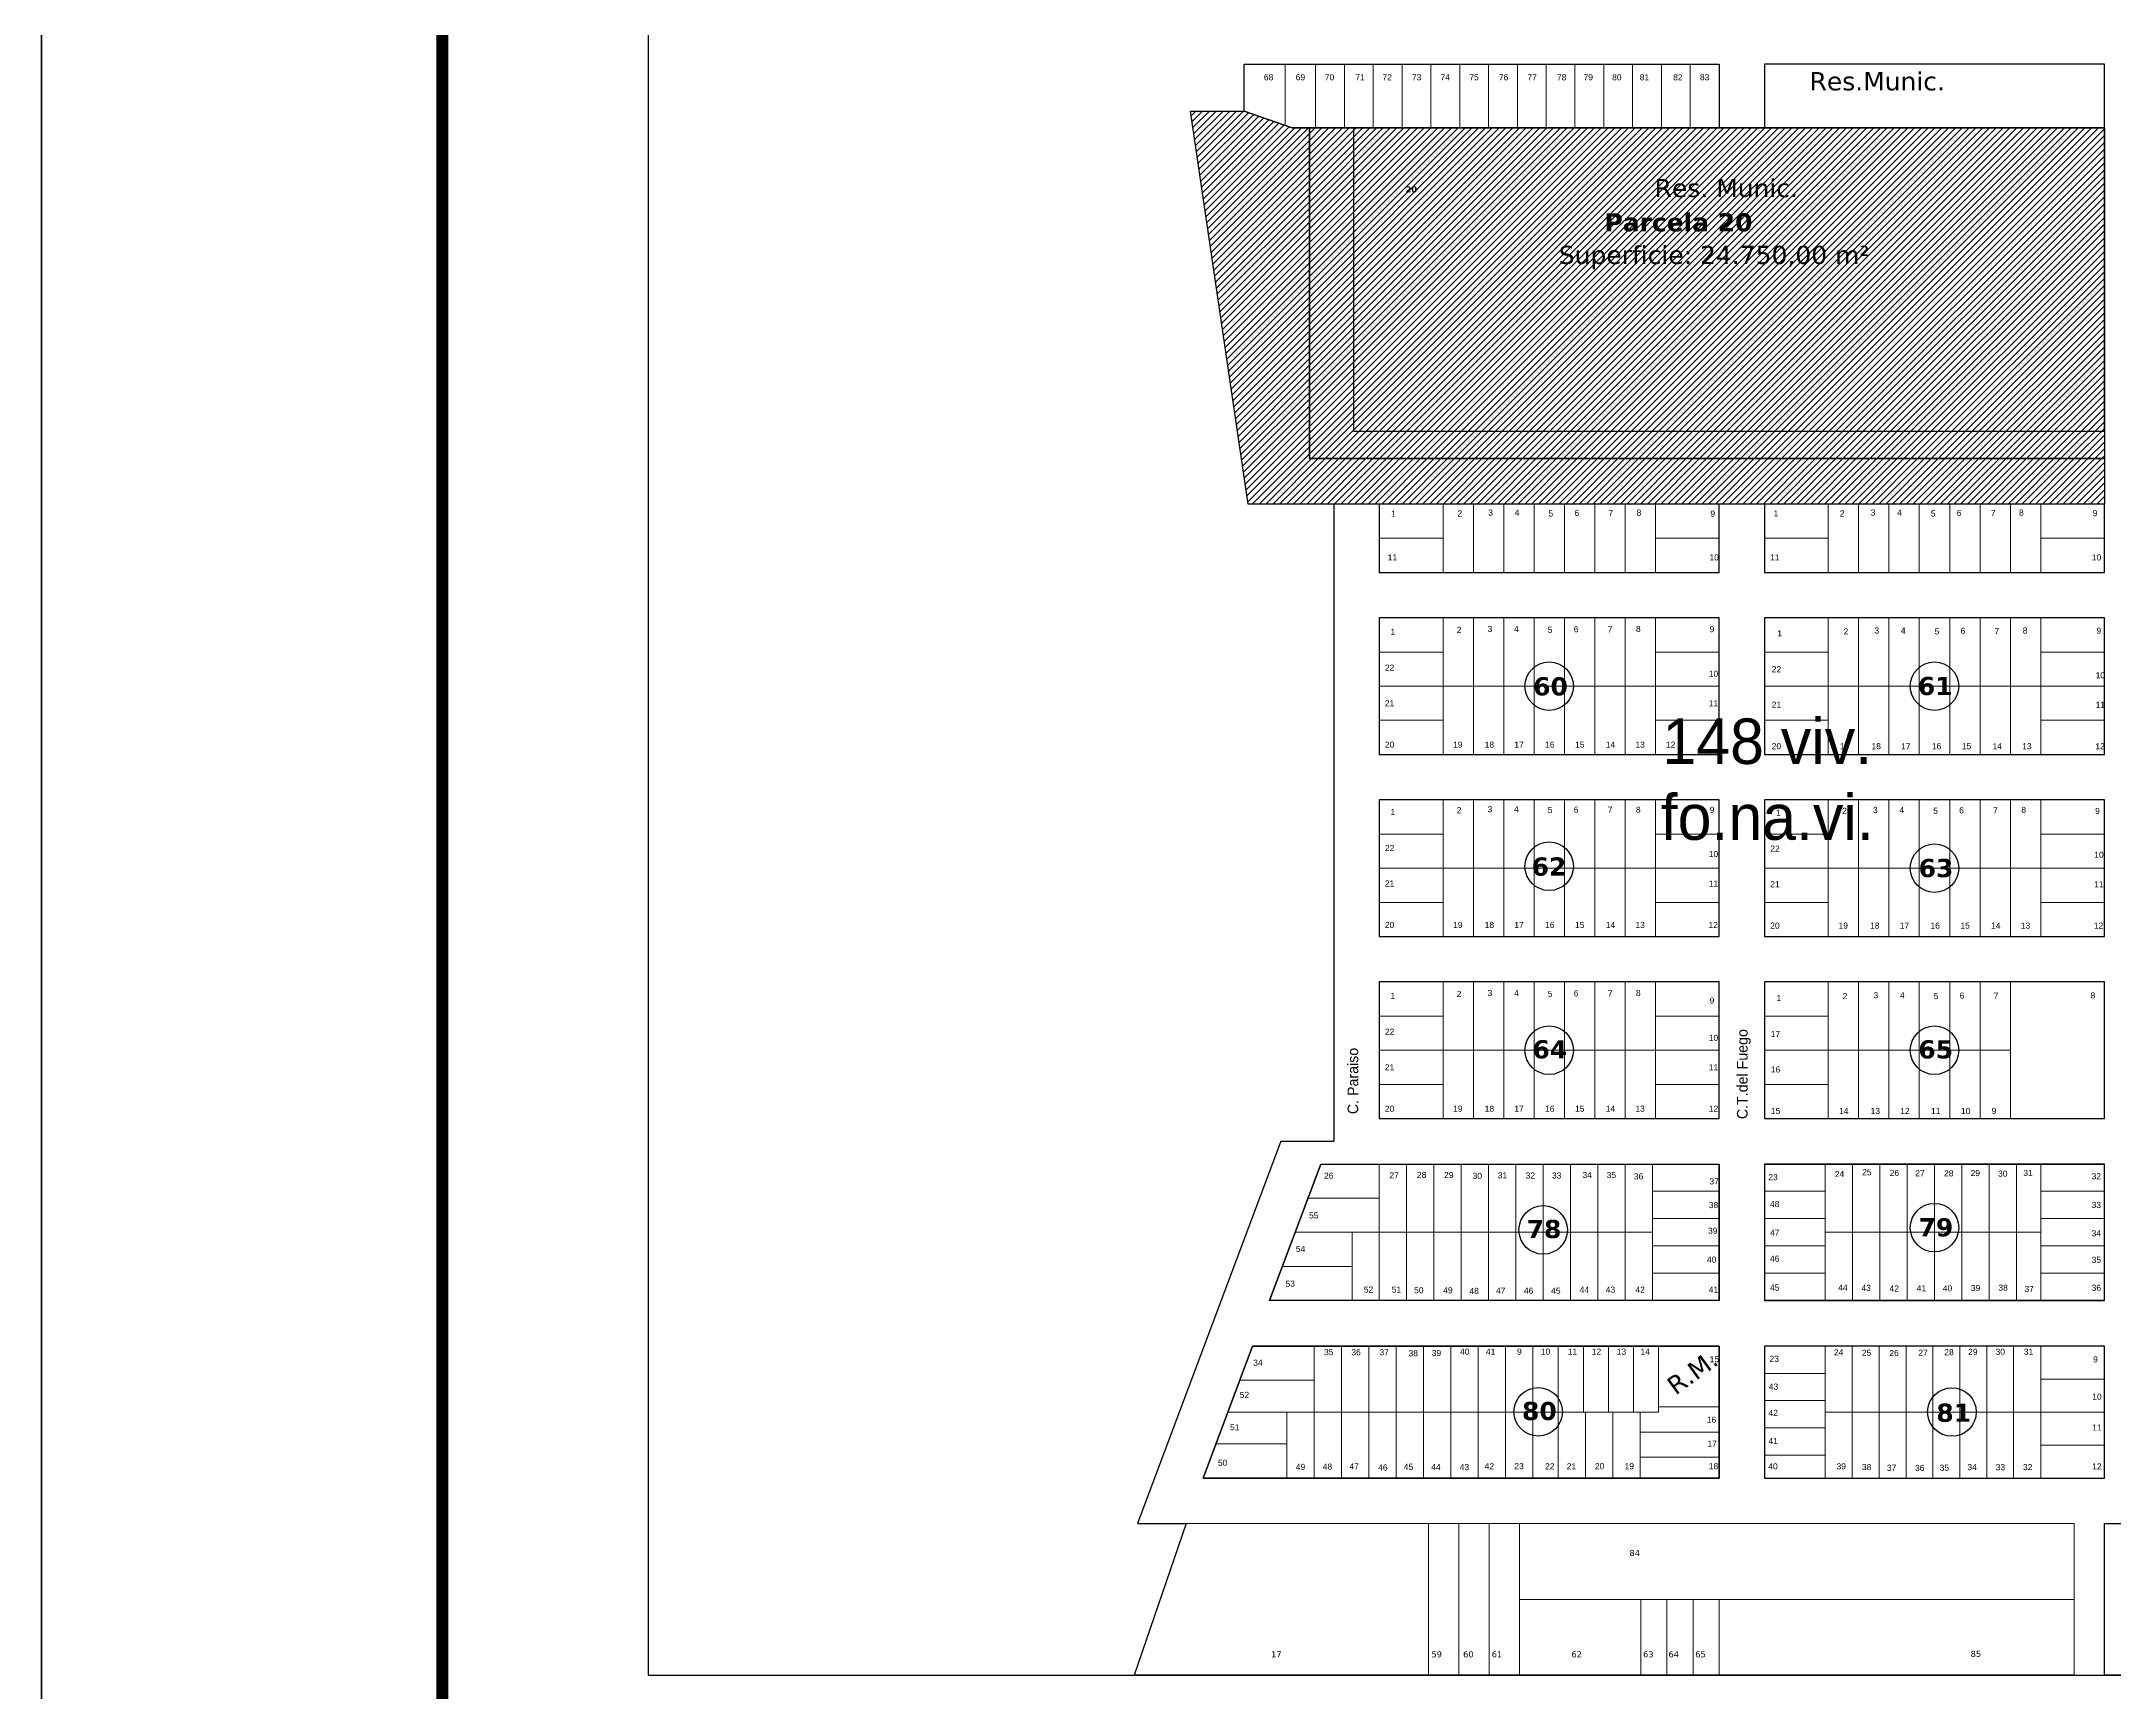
# Model space of a CAD drawing. Header units: millimetres. Extents: x 0 to 6558, y 60 to 10727.
# Drawn here: x 0 to 683, y 7419 to 7964 of the extents above; entities that cross this region are included whole.
import ezdxf

# ---------------------------------------------------------------- set-up
doc = ezdxf.new("R2010")
doc.units = ezdxf.units.MM
doc.linetypes.add('ACAD_ISO03W100', pattern=[30, 12, -18])
for name, color, linetype in [('0 LIMITES', 7, 'Continuous'), ('0 NOMBRE DE CALLES', 255, 'Continuous'), ('0 N° DE MANZANA', 255, 'Continuous'), ('0 SIG - CHACRAS', 253, 'Continuous'), ('0 SIG - MANZANAS', 253, 'Continuous'), ('TERRENO MUNICIPAL', 10, 'Continuous')]:
    doc.layers.add(name, color=color, linetype=linetype)
for name, color, linetype, lineweight in [('0 NOMBRE DE BARRIOS', 251, 'Continuous', 35), ('0 N° DE PARCELA', 255, 'Continuous', 25), ('0 SIG - PARCELAS', 252, 'Continuous', 18), ('RECUADRO', 7, 'Continuous', 18)]:
    doc.layers.add(name, color=color, linetype=linetype, lineweight=lineweight)
doc.styles.get("Standard").update_dxf_attribs({"font": 'arial.ttf'})
doc.styles.add('STYLE1', font='arial.ttf')
pattern_1 = [(45, (-322.4474, 5693.1154), (-1.122532, 1.122532), [])]

msp = doc.modelspace()

# ---------------------------------------------------------------- hatches: boundary and pattern name
at = {"layer": 'TERRENO MUNICIPAL'}
h = msp.add_hatch(dxfattribs=at)
h.set_pattern_fill('ANSI31', color=256, scale=0.5)
h.set_pattern_definition(pattern_1)
h.paths.add_polyline_path([(679.979, 7826.105), (679.979, 7811.105), (397.714, 7811.105), (378.74, 7940.655), (396.479, 7940.655), (412.225, 7935.105), (417.979, 7935.105), (417.979, 7826.105)])
h = msp.add_hatch(dxfattribs=at)
h.set_pattern_fill('ANSI31', color=256, scale=0.5)
h.set_pattern_definition(pattern_1)
h.paths.add_polyline_path([(417.979, 7935.105), (679.979, 7935.105), (679.979, 7826.105), (417.979, 7826.105)])

# ---------------------------------------------------------------- linework, layer by layer
at = {"layer": '0 LIMITES', "color": 3, "linetype": 'ACAD_ISO03W100'}
msp.add_lwpolyline([(132.405, 4726.868, 4, 4, 0), (131.877, 10456.029, 4, 4, 0)], format="xyseb", dxfattribs=at)
at = {"layer": '0 N° DE MANZANA'}
for centre in [(496.979, 7751.105), (623.979, 7751.105), (496.979, 7691.746), (623.979, 7691.105), (496.979, 7631.105), (623.979, 7631.105), (494.979, 7571.88), (623.979, 7572.616), (493.348, 7511.929), (629.719, 7511.855)]:
    msp.add_circle(centre, 8, dxfattribs=at)
at = {"layer": '0 SIG - CHACRAS'}
msp.add_lwpolyline([(199.979, 7425.105), (1179.979, 7425.105), (1179.979, 8400.105), (199.979, 8400.105)], close=True, dxfattribs=at)
at = {"layer": '0 SIG - MANZANAS'}
for p, q in [((408.479, 7601.105), (361.271, 7475.105)), ((408.479, 7601.105), (425.979, 7601.105)), ((421.689, 7593.605), (404.829, 7548.605)), ((404.829, 7548.605), (421.689, 7593.605)), ((421.689, 7593.605), (552.979, 7593.605)), ((421.689, 7593.605), (552.979, 7593.605)), ((552.979, 7548.605), (552.979, 7593.605)), ((552.979, 7593.605), (552.979, 7548.605)), ((567.979, 7593.605), (679.979, 7593.605)), ((567.979, 7593.605), (567.979, 7548.605)), ((679.979, 7593.605), (567.979, 7593.605)), ((567.979, 7593.605), (567.979, 7548.605)), ((679.979, 7548.605), (679.979, 7593.605)), ((552.979, 7548.605), (404.829, 7548.605)), ((552.979, 7548.605), (404.829, 7548.605)), ((679.979, 7548.605), (567.979, 7548.605)), ((399.209, 7533.605), (382.911, 7490.105)), ((399.209, 7533.605), (382.911, 7490.105)), ((552.979, 7533.605), (399.209, 7533.605)), ((552.979, 7533.605), (399.209, 7533.605)), ((552.979, 7490.105), (552.979, 7533.605)), ((552.979, 7490.105), (552.979, 7533.605)), ((567.979, 7533.605), (567.979, 7490.105)), ((679.979, 7533.605), (567.979, 7533.605)), ((679.979, 7490.105), (679.979, 7533.605)), ((382.911, 7490.105), (552.979, 7490.105)), ((382.911, 7490.105), (552.979, 7490.105)), ((567.979, 7490.105), (679.979, 7490.105)), ((377.359, 7475.105), (360.199, 7425.105)), ((377.359, 7475.105), (360.199, 7425.105)), ((361.271, 7475.105), (377.359, 7475.105)), ((360.199, 7425.105), (669.979, 7425.105)), ((669.979, 7425.105), (552.969, 7425.105))]:
    msp.add_line(p, q, dxfattribs=at)
for points in [[(396.479, 7956.105), (552.979, 7956.105), (552.979, 7935.105), (412.225, 7935.105), (396.479, 7940.655), (396.479, 7956.105)], [(679.979, 7811.105), (425.979, 7811.105), (425.979, 7601.105)], [(421.689, 7593.605), (552.979, 7593.605), (552.979, 7548.605), (404.829, 7548.605), (421.689, 7593.605)], [(399.209, 7533.605), (552.979, 7533.605), (552.979, 7490.105), (382.911, 7490.105), (399.209, 7533.605)], [(679.979, 7425.105), (679.979, 7475.105), (859.979, 7475.105), (859.979, 7425.105), (679.979, 7425.105)], [(552.969, 7425.105), (360.199, 7425.105)], [(487.199, 7425.105), (669.979, 7425.105)]]:
    msp.add_lwpolyline(points, dxfattribs=at)
for points in [[(567.979, 7935.105), (679.979, 7935.105), (679.979, 7956.105), (567.979, 7956.105)], [(679.979, 7935.105), (432.479, 7935.105), (432.479, 7835.105), (679.979, 7835.105)], [(552.979, 7811.105), (440.979, 7811.105), (440.979, 7788.605), (552.979, 7788.605)], [(679.979, 7811.105), (567.979, 7811.105), (567.979, 7788.605), (679.979, 7788.605)], [(440.979, 7728.605), (552.979, 7728.605), (552.979, 7773.605), (440.979, 7773.605)], [(567.979, 7728.605), (679.979, 7728.605), (679.979, 7773.605), (567.979, 7773.605)], [(440.979, 7668.605), (552.979, 7668.605), (552.979, 7713.605), (440.979, 7713.605)], [(567.979, 7668.605), (679.979, 7668.605), (679.979, 7713.605), (567.979, 7713.605)], [(440.979, 7608.605), (552.979, 7608.605), (552.979, 7653.605), (440.979, 7653.605)], [(567.979, 7608.605), (679.979, 7608.605), (679.979, 7653.605), (567.979, 7653.605)], [(567.979, 7548.605), (679.979, 7548.605), (679.979, 7593.605), (567.979, 7593.605)], [(567.979, 7490.105), (679.979, 7490.105), (679.979, 7533.605), (567.979, 7533.605)]]:
    msp.add_lwpolyline(points, close=True, dxfattribs=at)
at = {"layer": '0 SIG - PARCELAS'}
for p, q in [((404.829, 7548.605), (421.689, 7593.605)), ((421.689, 7593.605), (552.979, 7593.605)), ((552.979, 7593.605), (552.979, 7548.605)), ((567.979, 7593.605), (679.979, 7593.605)), ((567.979, 7548.605), (567.979, 7593.605)), ((679.979, 7593.605), (679.979, 7548.605)), ((552.979, 7548.605), (404.829, 7548.605)), ((679.979, 7548.605), (567.979, 7548.605)), ((399.209, 7533.605), (382.911, 7490.105)), ((552.979, 7533.605), (399.209, 7533.605)), ((552.979, 7490.105), (552.979, 7533.605)), ((567.979, 7533.605), (679.979, 7533.605)), ((567.979, 7533.605), (567.979, 7490.105)), ((679.979, 7490.105), (679.979, 7533.605)), ((499.979, 7490.105), (499.979, 7511.855)), ((382.911, 7490.105), (552.979, 7490.105)), ((567.979, 7490.105), (679.979, 7490.105)), ((377.359, 7475.105), (360.199, 7425.105)), ((457.199, 7475.105), (377.359, 7475.105)), ((669.979, 7450.105), (487.199, 7450.105)), ((360.199, 7425.105), (669.979, 7425.105))]:
    msp.add_line(p, q, dxfattribs=at)
for points in [[(409.979, 7956.105), (396.479, 7956.105), (396.479, 7940.655), (409.979, 7935.896), (409.979, 7956.105)], [(419.979, 7956.105), (409.979, 7956.105), (409.979, 7935.896), (412.225, 7935.105), (419.979, 7935.105), (419.979, 7956.105)], [(360.199, 7425.105), (457.199, 7425.105), (457.199, 7475.105), (377.359, 7475.105)], [(487.199, 7450.105), (527.199, 7450.105), (527.199, 7425.105), (487.199, 7425.105)], [(520.144, 7450.105), (552.969, 7450.105)]]:
    msp.add_lwpolyline(points, dxfattribs=at)
for points in [[(429.479, 7956.105), (419.979, 7956.105), (419.979, 7935.105), (429.479, 7935.105)], [(438.979, 7956.105), (429.479, 7956.105), (429.479, 7935.105), (438.979, 7935.105)], [(448.479, 7956.105), (438.979, 7956.105), (438.979, 7935.105), (448.479, 7935.105)], [(457.979, 7956.105), (448.479, 7956.105), (448.479, 7935.105), (457.979, 7935.105)], [(467.479, 7956.105), (457.979, 7956.105), (457.979, 7935.105), (467.479, 7935.105)], [(476.979, 7956.105), (467.479, 7956.105), (467.479, 7935.105), (476.979, 7935.105)], [(486.479, 7956.105), (476.979, 7956.105), (476.979, 7935.105), (486.479, 7935.105)], [(495.979, 7956.105), (486.479, 7956.105), (486.479, 7935.105), (495.979, 7935.105)], [(505.479, 7956.105), (495.979, 7956.105), (495.979, 7935.105), (505.479, 7935.105)], [(514.979, 7956.105), (505.479, 7956.105), (505.479, 7935.105), (514.979, 7935.105)], [(524.479, 7956.105), (514.979, 7956.105), (514.979, 7935.105), (524.479, 7935.105)], [(533.979, 7956.105), (524.479, 7956.105), (524.479, 7935.105), (533.979, 7935.105)], [(543.479, 7956.105), (533.979, 7956.105), (533.979, 7935.105), (543.479, 7935.105)], [(552.979, 7956.105), (543.479, 7956.105), (543.479, 7935.105), (552.979, 7935.105)], [(567.979, 7956.105), (679.979, 7956.105), (679.979, 7935.105), (567.979, 7935.105)], [(440.979, 7799.855), (461.979, 7799.855), (461.979, 7811.105), (440.979, 7811.105)], [(461.979, 7788.605), (471.979, 7788.605), (471.979, 7811.105), (461.979, 7811.105)], [(471.979, 7788.605), (481.979, 7788.605), (481.979, 7811.105), (471.979, 7811.105)], [(481.979, 7788.605), (491.979, 7788.605), (491.979, 7811.105), (481.979, 7811.105)], [(491.979, 7788.605), (501.979, 7788.605), (501.979, 7811.105), (491.979, 7811.105)], [(501.979, 7788.605), (511.979, 7788.605), (511.979, 7811.105), (501.979, 7811.105)], [(511.979, 7788.605), (521.979, 7788.605), (521.979, 7811.105), (511.979, 7811.105)], [(521.979, 7788.605), (531.979, 7788.605), (531.979, 7811.105), (521.979, 7811.105)], [(531.979, 7799.855), (552.979, 7799.855), (552.979, 7811.105), (531.979, 7811.105)], [(567.979, 7799.855), (588.979, 7799.855), (588.979, 7811.105), (567.979, 7811.105)], [(588.979, 7788.605), (598.979, 7788.605), (598.979, 7811.105), (588.979, 7811.105)], [(598.979, 7788.605), (608.979, 7788.605), (608.979, 7811.105), (598.979, 7811.105)], [(608.979, 7788.605), (618.979, 7788.605), (618.979, 7811.105), (608.979, 7811.105)], [(618.979, 7788.605), (628.979, 7788.605), (628.979, 7811.105), (618.979, 7811.105)], [(628.979, 7788.605), (638.979, 7788.605), (638.979, 7811.105), (628.979, 7811.105)], [(638.979, 7788.605), (648.979, 7788.605), (648.979, 7811.105), (638.979, 7811.105)], [(648.979, 7788.605), (658.979, 7788.605), (658.979, 7811.105), (648.979, 7811.105)], [(658.979, 7799.855), (679.979, 7799.855), (679.979, 7811.105), (658.979, 7811.105)], [(440.979, 7788.605), (461.979, 7788.605), (461.979, 7799.855), (440.979, 7799.855)], [(531.979, 7788.605), (552.979, 7788.605), (552.979, 7799.855), (531.979, 7799.855)], [(567.979, 7788.605), (588.979, 7788.605), (588.979, 7799.855), (567.979, 7799.855)], [(658.979, 7788.605), (679.979, 7788.605), (679.979, 7799.855), (658.979, 7799.855)], [(440.979, 7762.355), (461.979, 7762.355), (461.979, 7773.605), (440.979, 7773.605)], [(461.979, 7751.105), (471.979, 7751.105), (471.979, 7773.605), (461.979, 7773.605)], [(471.979, 7751.105), (481.979, 7751.105), (481.979, 7773.605), (471.979, 7773.605)], [(481.979, 7751.105), (491.979, 7751.105), (491.979, 7773.605), (481.979, 7773.605)], [(491.979, 7751.105), (501.979, 7751.105), (501.979, 7773.605), (491.979, 7773.605)], [(501.979, 7751.105), (511.979, 7751.105), (511.979, 7773.605), (501.979, 7773.605)], [(511.979, 7751.105), (521.979, 7751.105), (521.979, 7773.605), (511.979, 7773.605)], [(521.979, 7751.105), (531.979, 7751.105), (531.979, 7773.605), (521.979, 7773.605)], [(531.979, 7762.355), (552.979, 7762.355), (552.979, 7773.605), (531.979, 7773.605)], [(567.979, 7762.355), (588.979, 7762.355), (588.979, 7773.605), (567.979, 7773.605)], [(588.979, 7751.105), (598.979, 7751.105), (598.979, 7773.605), (588.979, 7773.605)], [(598.979, 7751.105), (608.979, 7751.105), (608.979, 7773.605), (598.979, 7773.605)], [(608.979, 7751.105), (618.979, 7751.105), (618.979, 7773.605), (608.979, 7773.605)], [(618.979, 7751.105), (628.979, 7751.105), (628.979, 7773.605), (618.979, 7773.605)], [(628.979, 7751.105), (638.979, 7751.105), (638.979, 7773.605), (628.979, 7773.605)], [(638.979, 7751.105), (648.979, 7751.105), (648.979, 7773.605), (638.979, 7773.605)], [(648.979, 7751.105), (658.979, 7751.105), (658.979, 7773.605), (648.979, 7773.605)], [(658.979, 7762.355), (679.979, 7762.355), (679.979, 7773.605), (658.979, 7773.605)], [(440.979, 7751.105), (461.979, 7751.105), (461.979, 7762.355), (440.979, 7762.355)], [(531.979, 7751.105), (552.979, 7751.105), (552.979, 7762.355), (531.979, 7762.355)], [(567.979, 7751.105), (588.979, 7751.105), (588.979, 7762.355), (567.979, 7762.355)], [(658.979, 7751.105), (679.979, 7751.105), (679.979, 7762.355), (658.979, 7762.355)], [(440.979, 7739.855), (461.979, 7739.855), (461.979, 7751.105), (440.979, 7751.105)], [(461.979, 7728.605), (471.979, 7728.605), (471.979, 7751.105), (461.979, 7751.105)], [(471.979, 7728.605), (481.979, 7728.605), (481.979, 7751.105), (471.979, 7751.105)], [(481.979, 7728.605), (491.979, 7728.605), (491.979, 7751.105), (481.979, 7751.105)], [(491.979, 7728.605), (501.979, 7728.605), (501.979, 7751.105), (491.979, 7751.105)], [(501.979, 7728.605), (511.979, 7728.605), (511.979, 7751.105), (501.979, 7751.105)], [(511.979, 7728.605), (521.979, 7728.605), (521.979, 7751.105), (511.979, 7751.105)], [(521.979, 7728.605), (531.979, 7728.605), (531.979, 7751.105), (521.979, 7751.105)], [(531.979, 7739.855), (552.979, 7739.855), (552.979, 7751.105), (531.979, 7751.105)], [(567.979, 7739.855), (588.979, 7739.855), (588.979, 7751.105), (567.979, 7751.105)], [(588.979, 7728.605), (598.979, 7728.605), (598.979, 7751.105), (588.979, 7751.105)], [(598.979, 7728.605), (608.979, 7728.605), (608.979, 7751.105), (598.979, 7751.105)], [(608.979, 7728.605), (618.979, 7728.605), (618.979, 7751.105), (608.979, 7751.105)], [(618.979, 7728.605), (628.979, 7728.605), (628.979, 7751.105), (618.979, 7751.105)], [(628.979, 7728.605), (638.979, 7728.605), (638.979, 7751.105), (628.979, 7751.105)], [(638.979, 7728.605), (648.979, 7728.605), (648.979, 7751.105), (638.979, 7751.105)], [(648.979, 7728.605), (658.979, 7728.605), (658.979, 7751.105), (648.979, 7751.105)], [(658.979, 7739.855), (679.979, 7739.855), (679.979, 7751.105), (658.979, 7751.105)], [(440.979, 7728.605), (461.979, 7728.605), (461.979, 7739.855), (440.979, 7739.855)], [(531.979, 7728.605), (552.979, 7728.605), (552.979, 7739.855), (531.979, 7739.855)], [(567.979, 7728.605), (588.979, 7728.605), (588.979, 7739.855), (567.979, 7739.855)], [(658.979, 7728.605), (679.979, 7728.605), (679.979, 7739.855), (658.979, 7739.855)], [(440.979, 7702.355), (461.979, 7702.355), (461.979, 7713.605), (440.979, 7713.605)], [(461.979, 7691.105), (471.979, 7691.105), (471.979, 7713.605), (461.979, 7713.605)], [(471.979, 7691.105), (481.979, 7691.105), (481.979, 7713.605), (471.979, 7713.605)], [(481.979, 7691.105), (491.979, 7691.105), (491.979, 7713.605), (481.979, 7713.605)], [(491.979, 7691.105), (501.979, 7691.105), (501.979, 7713.605), (491.979, 7713.605)], [(501.979, 7691.105), (511.979, 7691.105), (511.979, 7713.605), (501.979, 7713.605)], [(511.979, 7691.105), (521.979, 7691.105), (521.979, 7713.605), (511.979, 7713.605)], [(521.979, 7691.105), (531.979, 7691.105), (531.979, 7713.605), (521.979, 7713.605)], [(531.979, 7702.355), (552.979, 7702.355), (552.979, 7713.605), (531.979, 7713.605)], [(567.979, 7702.355), (588.979, 7702.355), (588.979, 7713.605), (567.979, 7713.605)], [(588.979, 7691.105), (598.979, 7691.105), (598.979, 7713.605), (588.979, 7713.605)], [(598.979, 7691.105), (608.979, 7691.105), (608.979, 7713.605), (598.979, 7713.605)], [(608.979, 7691.105), (618.979, 7691.105), (618.979, 7713.605), (608.979, 7713.605)], [(618.979, 7691.105), (628.979, 7691.105), (628.979, 7713.605), (618.979, 7713.605)], [(628.979, 7691.105), (638.979, 7691.105), (638.979, 7713.605), (628.979, 7713.605)], [(638.979, 7691.105), (648.979, 7691.105), (648.979, 7713.605), (638.979, 7713.605)], [(648.979, 7691.105), (658.979, 7691.105), (658.979, 7713.605), (648.979, 7713.605)], [(658.979, 7702.355), (679.979, 7702.355), (679.979, 7713.605), (658.979, 7713.605)], [(440.979, 7691.105), (461.979, 7691.105), (461.979, 7702.355), (440.979, 7702.355)], [(531.979, 7691.105), (552.979, 7691.105), (552.979, 7702.355), (531.979, 7702.355)], [(567.979, 7691.105), (588.979, 7691.105), (588.979, 7702.355), (567.979, 7702.355)], [(658.979, 7691.105), (679.979, 7691.105), (679.979, 7702.355), (658.979, 7702.355)], [(440.979, 7679.855), (461.979, 7679.855), (461.979, 7691.105), (440.979, 7691.105)], [(461.979, 7668.605), (471.979, 7668.605), (471.979, 7691.105), (461.979, 7691.105)], [(471.979, 7668.605), (481.979, 7668.605), (481.979, 7691.105), (471.979, 7691.105)], [(481.979, 7668.605), (491.979, 7668.605), (491.979, 7691.105), (481.979, 7691.105)], [(491.979, 7668.605), (501.979, 7668.605), (501.979, 7691.105), (491.979, 7691.105)], [(501.979, 7668.605), (511.979, 7668.605), (511.979, 7691.105), (501.979, 7691.105)], [(511.979, 7668.605), (521.979, 7668.605), (521.979, 7691.105), (511.979, 7691.105)], [(521.979, 7668.605), (531.979, 7668.605), (531.979, 7691.105), (521.979, 7691.105)], [(531.979, 7679.855), (552.979, 7679.855), (552.979, 7691.105), (531.979, 7691.105)], [(567.979, 7679.855), (588.979, 7679.855), (588.979, 7691.105), (567.979, 7691.105)], [(588.979, 7668.605), (598.979, 7668.605), (598.979, 7691.105), (588.979, 7691.105)], [(598.979, 7668.605), (608.979, 7668.605), (608.979, 7691.105), (598.979, 7691.105)], [(608.979, 7668.605), (618.979, 7668.605), (618.979, 7691.105), (608.979, 7691.105)], [(618.979, 7668.605), (628.979, 7668.605), (628.979, 7691.105), (618.979, 7691.105)], [(628.979, 7668.605), (638.979, 7668.605), (638.979, 7691.105), (628.979, 7691.105)], [(638.979, 7668.605), (648.979, 7668.605), (648.979, 7691.105), (638.979, 7691.105)], [(648.979, 7668.605), (658.979, 7668.605), (658.979, 7691.105), (648.979, 7691.105)], [(658.979, 7679.855), (679.979, 7679.855), (679.979, 7691.105), (658.979, 7691.105)], [(440.979, 7668.605), (461.979, 7668.605), (461.979, 7679.855), (440.979, 7679.855)], [(531.979, 7668.605), (552.979, 7668.605), (552.979, 7679.855), (531.979, 7679.855)], [(567.979, 7668.605), (588.979, 7668.605), (588.979, 7679.855), (567.979, 7679.855)], [(658.979, 7668.605), (679.979, 7668.605), (679.979, 7679.855), (658.979, 7679.855)], [(440.979, 7642.355), (461.979, 7642.355), (461.979, 7653.605), (440.979, 7653.605)], [(461.979, 7631.105), (471.979, 7631.105), (471.979, 7653.605), (461.979, 7653.605)], [(471.979, 7631.105), (481.979, 7631.105), (481.979, 7653.605), (471.979, 7653.605)], [(481.979, 7631.105), (491.979, 7631.105), (491.979, 7653.605), (481.979, 7653.605)], [(491.979, 7631.105), (501.979, 7631.105), (501.979, 7653.605), (491.979, 7653.605)], [(501.979, 7631.105), (511.979, 7631.105), (511.979, 7653.605), (501.979, 7653.605)], [(511.979, 7631.105), (521.979, 7631.105), (521.979, 7653.605), (511.979, 7653.605)], [(521.979, 7631.105), (531.979, 7631.105), (531.979, 7653.605), (521.979, 7653.605)], [(531.979, 7642.355), (552.979, 7642.355), (552.979, 7653.605), (531.979, 7653.605)], [(567.979, 7642.355), (588.979, 7642.355), (588.979, 7653.605), (567.979, 7653.605)], [(588.979, 7631.105), (598.979, 7631.105), (598.979, 7653.605), (588.979, 7653.605)], [(598.979, 7631.105), (608.979, 7631.105), (608.979, 7653.605), (598.979, 7653.605)], [(608.979, 7631.105), (618.979, 7631.105), (618.979, 7653.605), (608.979, 7653.605)], [(618.979, 7631.105), (628.979, 7631.105), (628.979, 7653.605), (618.979, 7653.605)], [(628.979, 7631.105), (638.979, 7631.105), (638.979, 7653.605), (628.979, 7653.605)], [(638.979, 7631.105), (648.979, 7631.105), (648.979, 7653.605), (638.979, 7653.605)], [(648.979, 7608.605), (679.979, 7608.605), (679.979, 7653.605), (648.979, 7653.605)], [(440.979, 7631.105), (461.979, 7631.105), (461.979, 7642.355), (440.979, 7642.355)], [(531.979, 7631.105), (552.979, 7631.105), (552.979, 7642.355), (531.979, 7642.355)], [(567.979, 7631.105), (588.979, 7631.105), (588.979, 7642.355), (567.979, 7642.355)], [(440.979, 7619.855), (461.979, 7619.855), (461.979, 7631.105), (440.979, 7631.105)], [(461.979, 7608.605), (471.979, 7608.605), (471.979, 7631.105), (461.979, 7631.105)], [(471.979, 7608.605), (481.979, 7608.605), (481.979, 7631.105), (471.979, 7631.105)], [(481.979, 7608.605), (491.979, 7608.605), (491.979, 7631.105), (481.979, 7631.105)], [(491.979, 7608.605), (501.979, 7608.605), (501.979, 7631.105), (491.979, 7631.105)], [(501.979, 7608.605), (511.979, 7608.605), (511.979, 7631.105), (501.979, 7631.105)], [(511.979, 7608.605), (521.979, 7608.605), (521.979, 7631.105), (511.979, 7631.105)], [(521.979, 7608.605), (531.979, 7608.605), (531.979, 7631.105), (521.979, 7631.105)], [(531.979, 7619.855), (552.979, 7619.855), (552.979, 7631.105), (531.979, 7631.105)], [(567.979, 7619.855), (588.979, 7619.855), (588.979, 7631.105), (567.979, 7631.105)], [(588.979, 7608.605), (598.979, 7608.605), (598.979, 7631.105), (588.979, 7631.105)], [(598.979, 7608.605), (608.979, 7608.605), (608.979, 7631.105), (598.979, 7631.105)], [(608.979, 7608.605), (618.979, 7608.605), (618.979, 7631.105), (608.979, 7631.105)], [(618.979, 7608.605), (628.979, 7608.605), (628.979, 7631.105), (618.979, 7631.105)], [(628.979, 7608.605), (638.979, 7608.605), (638.979, 7631.105), (628.979, 7631.105)], [(638.979, 7608.605), (648.979, 7608.605), (648.979, 7631.105), (638.979, 7631.105)], [(440.979, 7608.605), (461.979, 7608.605), (461.979, 7619.855), (440.979, 7619.855)], [(531.979, 7608.605), (552.979, 7608.605), (552.979, 7619.855), (531.979, 7619.855)], [(567.979, 7608.605), (588.979, 7608.605), (588.979, 7619.855), (567.979, 7619.855)], [(440.979, 7593.605), (421.689, 7593.605), (417.474, 7582.355), (440.979, 7582.355)], [(440.979, 7593.605), (449.979, 7593.605), (449.979, 7571.105), (440.979, 7571.105)], [(449.979, 7593.605), (458.979, 7593.605), (458.979, 7571.105), (449.979, 7571.105)], [(458.979, 7593.605), (467.979, 7593.605), (467.979, 7571.105), (458.979, 7571.105)], [(467.979, 7593.605), (476.979, 7593.605), (476.979, 7571.105), (467.979, 7571.105)], [(476.979, 7593.605), (485.979, 7593.605), (485.979, 7571.105), (476.979, 7571.105)], [(485.979, 7593.605), (494.979, 7593.605), (494.979, 7571.105), (485.979, 7571.105)], [(494.979, 7593.605), (503.979, 7593.605), (503.979, 7571.105), (494.979, 7571.105)], [(503.979, 7593.605), (512.979, 7593.605), (512.979, 7571.105), (503.979, 7571.105)], [(512.979, 7593.605), (521.979, 7593.605), (521.979, 7571.105), (512.979, 7571.105)], [(521.979, 7593.605), (530.979, 7593.605), (530.979, 7571.105), (521.979, 7571.105)], [(530.979, 7593.605), (552.979, 7593.605), (552.979, 7584.605), (530.979, 7584.605)], [(567.979, 7593.605), (587.979, 7593.605), (587.979, 7584.605), (567.979, 7584.605)], [(587.979, 7593.605), (596.979, 7593.605), (596.979, 7571.105), (587.979, 7571.105)], [(596.979, 7593.605), (605.979, 7593.605), (605.979, 7571.105), (596.979, 7571.105)], [(605.979, 7593.605), (614.979, 7593.605), (614.979, 7571.105), (605.979, 7571.105)], [(614.979, 7593.605), (623.979, 7593.605), (623.979, 7571.105), (614.979, 7571.105)], [(623.979, 7593.605), (632.979, 7593.605), (632.979, 7571.105), (623.979, 7571.105)], [(632.979, 7593.605), (641.979, 7593.605), (641.979, 7571.105), (632.979, 7571.105)], [(641.979, 7593.605), (650.979, 7593.605), (650.979, 7571.105), (641.979, 7571.105)], [(650.979, 7593.605), (658.979, 7593.605), (658.979, 7571.105), (650.979, 7571.105)], [(658.979, 7593.605), (679.979, 7593.605), (679.979, 7584.605), (658.979, 7584.605)], [(440.979, 7582.355), (417.474, 7582.355), (413.259, 7571.105), (440.979, 7571.105)], [(530.979, 7584.605), (552.979, 7584.605), (552.979, 7575.605), (530.979, 7575.605)], [(567.979, 7584.605), (587.979, 7584.605), (587.979, 7575.605), (567.979, 7575.605)], [(658.979, 7584.605), (679.979, 7584.605), (679.979, 7575.605), (658.979, 7575.605)], [(530.979, 7575.605), (552.979, 7575.605), (552.979, 7566.605), (530.979, 7566.605)], [(567.979, 7575.605), (587.979, 7575.605), (587.979, 7566.605), (567.979, 7566.605)], [(658.979, 7575.605), (679.979, 7575.605), (679.979, 7566.605), (658.979, 7566.605)], [(431.979, 7571.105), (413.259, 7571.105), (409.044, 7559.855), (431.979, 7559.855)], [(431.979, 7571.105), (440.979, 7571.105), (440.979, 7548.605), (431.979, 7548.605)], [(440.979, 7571.105), (449.979, 7571.105), (449.979, 7548.605), (440.979, 7548.605)], [(449.979, 7571.105), (458.979, 7571.105), (458.979, 7548.605), (449.979, 7548.605)], [(458.979, 7571.105), (467.979, 7571.105), (467.979, 7548.605), (458.979, 7548.605)], [(467.979, 7571.105), (476.979, 7571.105), (476.979, 7548.605), (467.979, 7548.605)], [(476.979, 7571.105), (485.979, 7571.105), (485.979, 7548.605), (476.979, 7548.605)], [(485.979, 7571.105), (494.979, 7571.105), (494.979, 7548.605), (485.979, 7548.605)], [(494.979, 7571.105), (503.979, 7571.105), (503.979, 7548.605), (494.979, 7548.605)], [(503.979, 7571.105), (512.979, 7571.105), (512.979, 7548.605), (503.979, 7548.605)], [(512.979, 7571.105), (521.979, 7571.105), (521.979, 7548.605), (512.979, 7548.605)], [(521.979, 7571.105), (530.979, 7571.105), (530.979, 7548.605), (521.979, 7548.605)], [(530.979, 7566.605), (552.979, 7566.605), (552.979, 7557.605), (530.979, 7557.605)], [(567.979, 7566.605), (587.979, 7566.605), (587.979, 7557.605), (567.979, 7557.605)], [(587.979, 7571.105), (596.979, 7571.105), (596.979, 7548.605), (587.979, 7548.605)], [(596.979, 7571.105), (605.979, 7571.105), (605.979, 7548.605), (596.979, 7548.605)], [(605.979, 7571.105), (614.979, 7571.105), (614.979, 7548.605), (605.979, 7548.605)], [(614.979, 7571.105), (623.979, 7571.105), (623.979, 7548.605), (614.979, 7548.605)], [(623.979, 7571.105), (632.979, 7571.105), (632.979, 7548.605), (623.979, 7548.605)], [(632.979, 7571.105), (641.979, 7571.105), (641.979, 7548.605), (632.979, 7548.605)], [(641.979, 7571.105), (650.979, 7571.105), (650.979, 7548.605), (641.979, 7548.605)], [(650.979, 7571.105), (658.979, 7571.105), (658.979, 7548.605), (650.979, 7548.605)], [(658.979, 7566.605), (679.979, 7566.605), (679.979, 7557.605), (658.979, 7557.605)], [(431.979, 7559.855), (409.044, 7559.855), (404.829, 7548.605), (431.979, 7548.605)], [(530.979, 7557.605), (552.979, 7557.605), (552.979, 7548.605), (530.979, 7548.605)], [(567.979, 7557.605), (587.979, 7557.605), (587.979, 7548.605), (567.979, 7548.605)], [(658.979, 7557.605), (679.979, 7557.605), (679.979, 7548.605), (658.979, 7548.605)], [(419.551, 7533.605), (399.209, 7533.605), (394.994, 7522.355), (419.551, 7522.355)], [(419.551, 7533.605), (428.551, 7533.605), (428.551, 7511.855), (419.551, 7511.855)], [(428.551, 7533.605), (437.551, 7533.605), (437.551, 7511.855), (428.551, 7511.855)], [(437.551, 7533.605), (446.551, 7533.605), (446.551, 7511.855), (437.551, 7511.855)], [(446.551, 7533.605), (455.551, 7533.605), (455.551, 7511.855), (446.551, 7511.855)], [(455.551, 7533.605), (464.551, 7533.605), (464.551, 7511.855), (455.551, 7511.855)], [(464.551, 7533.605), (473.551, 7533.605), (473.551, 7511.855), (464.551, 7511.855)], [(473.551, 7533.605), (482.551, 7533.605), (482.551, 7511.855), (473.551, 7511.855)], [(482.551, 7533.605), (491.551, 7533.605), (491.551, 7511.855), (482.551, 7511.855)], [(491.551, 7533.605), (499.979, 7533.605), (499.979, 7511.855), (491.551, 7511.855)], [(499.979, 7533.605), (508.229, 7533.605), (508.229, 7511.855), (499.979, 7511.855)], [(508.229, 7533.605), (516.479, 7533.605), (516.479, 7511.855), (508.229, 7511.855)], [(516.479, 7533.605), (524.729, 7533.605), (524.729, 7511.855), (516.479, 7511.855)], [(524.729, 7533.605), (532.979, 7533.605), (532.979, 7511.855), (524.729, 7511.855)], [(532.979, 7533.605), (552.979, 7533.605), (552.979, 7513.605), (532.979, 7513.605)], [(567.979, 7533.605), (587.979, 7533.605), (587.979, 7524.605), (567.979, 7524.605)], [(587.979, 7533.605), (596.849, 7533.605), (596.849, 7511.855), (587.979, 7511.855)], [(596.849, 7533.605), (605.719, 7533.605), (605.719, 7511.855), (596.849, 7511.855)], [(605.719, 7533.605), (614.589, 7533.605), (614.589, 7511.855), (605.719, 7511.855)], [(614.589, 7533.605), (623.459, 7533.605), (623.459, 7511.855), (614.589, 7511.855)], [(623.459, 7533.605), (632.329, 7533.605), (632.329, 7511.855), (623.459, 7511.855)], [(632.329, 7533.605), (641.199, 7533.605), (641.199, 7511.855), (632.329, 7511.855)], [(641.199, 7533.605), (650.069, 7533.605), (650.069, 7511.855), (641.199, 7511.855)], [(650.069, 7533.605), (658.979, 7533.605), (658.979, 7511.855), (650.069, 7511.855)], [(658.979, 7533.605), (679.979, 7533.605), (679.979, 7522.73), (658.979, 7522.73)], [(567.979, 7524.605), (587.979, 7524.605), (587.979, 7515.605), (567.979, 7515.605)], [(419.551, 7522.355), (394.994, 7522.355), (391.06, 7511.855), (419.551, 7511.855)], [(658.979, 7522.73), (679.979, 7522.73), (679.979, 7511.855), (658.979, 7511.855)], [(410.551, 7511.855), (391.06, 7511.855), (387.126, 7501.355), (410.551, 7501.355)], [(410.551, 7511.855), (419.56, 7511.855), (419.56, 7490.105), (410.551, 7490.105)], [(419.551, 7511.855), (428.551, 7511.855), (428.551, 7490.105), (419.551, 7490.105)], [(428.551, 7511.855), (437.551, 7511.855), (437.551, 7490.105), (428.551, 7490.105)], [(437.551, 7511.855), (446.551, 7511.855), (446.551, 7490.105), (437.551, 7490.105)], [(446.551, 7511.855), (455.551, 7511.855), (455.551, 7490.105), (446.551, 7490.105)], [(455.551, 7511.855), (464.551, 7511.855), (464.551, 7490.105), (455.551, 7490.105)], [(464.551, 7511.855), (473.551, 7511.855), (473.551, 7490.105), (464.551, 7490.105)], [(473.551, 7511.855), (482.551, 7511.855), (482.551, 7490.105), (473.551, 7490.105)], [(482.551, 7511.855), (491.551, 7511.855), (491.551, 7490.105), (482.551, 7490.105)], [(491.551, 7511.855), (499.979, 7511.855), (499.979, 7490.105), (491.551, 7490.105)], [(499.979, 7511.855), (508.979, 7511.855), (508.979, 7490.105), (499.979, 7490.105)], [(508.979, 7511.855), (517.979, 7511.855), (517.979, 7490.105), (508.979, 7490.105)], [(517.979, 7511.855), (526.979, 7511.855), (526.979, 7490.105), (517.979, 7490.105)], [(552.979, 7513.605), (532.979, 7513.605), (532.979, 7511.855), (526.979, 7511.855), (526.979, 7505.265), (552.979, 7505.265)], [(567.979, 7515.605), (587.979, 7515.605), (587.979, 7506.605), (567.979, 7506.605)], [(587.979, 7511.855), (596.849, 7511.855), (596.849, 7490.105), (587.979, 7490.105)], [(596.849, 7511.855), (605.719, 7511.855), (605.719, 7490.105), (596.849, 7490.105)], [(605.719, 7511.855), (614.589, 7511.855), (614.589, 7490.105), (605.719, 7490.105)], [(614.589, 7511.855), (623.459, 7511.855), (623.459, 7490.105), (614.589, 7490.105)], [(623.459, 7511.855), (632.329, 7511.855), (632.329, 7490.105), (623.459, 7490.105)], [(632.329, 7511.855), (641.199, 7511.855), (641.199, 7490.105), (632.329, 7490.105)], [(641.199, 7511.855), (650.069, 7511.855), (650.069, 7490.105), (641.199, 7490.105)], [(650.069, 7511.855), (658.979, 7511.855), (658.979, 7490.105), (650.069, 7490.105)], [(658.979, 7511.855), (679.979, 7511.855), (679.979, 7500.98), (658.979, 7500.98)], [(526.979, 7505.265), (552.979, 7505.265), (552.979, 7496.925), (526.979, 7496.925)], [(567.979, 7506.605), (587.979, 7506.605), (587.979, 7497.605), (567.979, 7497.605)], [(410.551, 7501.355), (387.126, 7501.355), (382.911, 7490.105), (410.551, 7490.105)], [(526.979, 7496.925), (552.979, 7496.925), (552.979, 7490.105), (526.979, 7490.105)], [(567.979, 7497.605), (587.979, 7497.605), (587.979, 7490.105), (567.979, 7490.105)], [(658.979, 7500.98), (679.979, 7500.98), (679.979, 7490.105), (658.979, 7490.105)], [(377.359, 7475.105), (457.199, 7475.105), (457.199, 7425.105), (360.199, 7425.105)], [(457.199, 7475.105), (467.199, 7475.105), (467.199, 7425.105), (457.199, 7425.105)], [(467.199, 7475.105), (477.199, 7475.105), (477.199, 7425.105), (467.199, 7425.105)], [(477.199, 7475.105), (487.199, 7475.105), (487.199, 7425.105), (477.199, 7425.105)], [(487.199, 7475.105), (669.979, 7475.105), (669.979, 7450.105), (487.199, 7450.105)], [(679.979, 7425.105), (729.979, 7425.105), (729.979, 7475.105), (679.979, 7475.105)], [(527.199, 7450.105), (535.789, 7450.105), (535.789, 7425.105), (527.199, 7425.105)], [(535.789, 7450.105), (544.379, 7450.105), (544.379, 7425.105), (535.789, 7425.105)], [(544.379, 7450.105), (552.969, 7450.105), (552.969, 7425.105), (544.379, 7425.105)], [(552.969, 7450.105), (669.979, 7450.105), (669.979, 7425.105), (552.969, 7425.105)]]:
    msp.add_lwpolyline(points, close=True, dxfattribs=at)
at = {"layer": 'RECUADRO', "color": 7, "lineweight": 60}
msp.add_lwpolyline([(0, 308.868), (4204, 308.868), (4204, 10726.868), (0, 10726.868)], close=True, dxfattribs=at)
at = {"layer": 'TERRENO MUNICIPAL'}
msp.add_lwpolyline([(679.979, 7826.105), (679.979, 7811.105), (397.714, 7811.105), (378.74, 7940.655), (396.479, 7940.655), (412.225, 7935.105), (417.979, 7935.105), (417.979, 7826.105), (679.979, 7826.105)], dxfattribs=at)
msp.add_lwpolyline([(417.979, 7935.105), (679.979, 7935.105), (679.979, 7826.105), (417.979, 7826.105)], close=True, dxfattribs=at)

# ---------------------------------------------------------------- texts
at = {"layer": '0 NOMBRE DE BARRIOS', "linetype": 'Continuous', "insert": (568.857, 7720.345), "char_height": 15, "width": 338.88889, "attachment_point": 5}
msp.add_mtext('{\\fBankGothic Lt BT|b0|i0|c0|p34;148 viv.\\Pfo.na.vi.}', dxfattribs=at)
at = {"layer": '0 NOMBRE DE CALLES', "char_height": 3.5, "width": 783.33333, "attachment_point": 4, "rotation": 90}
for s, insert in [('\\pt7;{\\fBankGothic Lt BT|b0|i0|c0|p34;C.T.del Fuego}', (561.143, 7608.407)), ('\\pt7;{\\fBankGothic Lt BT|b0|i0|c0|p34;C. Paraiso}', (432.298, 7610.048))]:
    msp.add_mtext(s, dxfattribs=dict(at, insert=insert))
at = {"layer": '0 N° DE MANZANA', "char_height": 6, "attachment_point": 4}
for s, insert in [('{\\fVerdana|b1|i0|c0|p34;60}', (491.676, 7750.992)), ('{\\fVerdana|b1|i0|c0|p34;61}', (618.488, 7751.105)), ('{\\fVerdana|b1|i0|c0|p34;62}', (491.178, 7691.606)), ('{\\fVerdana|b1|i0|c0|p34;63}', (618.735, 7691.105)), ('{\\fVerdana|b1|i0|c0|p34;64}', (491.46, 7631.35)), ('{\\fVerdana|b1|i0|c0|p34;65}', (618.643, 7631.34)), ('{\\fVerdana|b1|i0|c0|p34;78}', (489.536, 7572.131)), ('{\\fVerdana|b1|i0|c0|p34;79}', (618.705, 7572.698)), ('{\\fVerdana|b1|i0|c0|p34;80}', (488.012, 7512.148)), ('{\\fVerdana|b1|i0|c0|p34;81}', (624.589, 7511.578))]:
    msp.add_mtext(s, dxfattribs=dict(at, insert=insert))
at = {"layer": '0 N° DE PARCELA', "char_height": 2, "attachment_point": 4, "style": 'STYLE1'}
for s, insert in [('68', (402.936, 7951.793)), ('{\\fArial|b0|i0|c238|p34;6}9', (413.421, 7951.793)), ('70', (423.019, 7951.793)), ('71', (433.072, 7951.793)), ('72', (442.007, 7951.793)), ('73', (451.741, 7951.793)), ('74', (461.156, 7951.793)), ('75', (470.648, 7951.793)), ('76', (480.382, 7951.793)), ('77', (489.797, 7951.793)), ('78', (499.53, 7951.793)), ('79', (508.307, 7951.793)), ('80', (517.721, 7951.793)), ('81', (526.817, 7951.793)), ('82', (537.827, 7951.793)), ('83', (546.668, 7951.793)), ('{\\fVerdana|b1|i0|c0|p34;20}', (449.619, 7914.816)), ('1', (444.886, 7807.921)), ('2', (466.72, 7808.016)), ('3', (476.886, 7808.306)), ('4', (485.618, 7808.306)), ('5', (496.734, 7808.016)), ('6', (505.293, 7808.192)), ('7', (516.489, 7808.145)), ('8', (525.792, 7808.306)), ('9', (550.096, 7807.958)), ('1', (570.922, 7808.058)), ('2', (592.756, 7808.016)), ('3', (602.921, 7808.306)), ('4', (611.654, 7808.306)), ('5', (622.77, 7808.016)), ('6', (631.329, 7808.192)), ('7', (642.525, 7808.145)), ('8', (651.828, 7808.306)), ('9', (676.132, 7808.124)), ('{\\fArial|b0|i0|c238|p34;1}1', (443.736, 7793.532)), ('10', (549.806, 7793.532)), ('{\\fArial|b0|i0|c238|p34;1}1', (569.772, 7793.532)), ('10', (675.842, 7793.532)), ('1', (444.662, 7769.018)), ('2', (466.497, 7769.662)), ('3', (476.662, 7769.952)), ('4', (485.395, 7769.952)), ('5', (496.511, 7769.662)), ('6', (505.07, 7769.839)), ('7', (516.266, 7769.792)), ('8', (525.569, 7769.952)), ('9', (549.873, 7769.874)), ('1', (572.166, 7768.513)), ('2', (594.001, 7769.157)), ('3', (604.166, 7769.447)), ('4', (612.899, 7769.447)), ('5', (624.015, 7769.157)), ('6', (632.574, 7769.334)), ('7', (643.77, 7769.286)), ('8', (653.073, 7769.447)), ('9', (677.377, 7769.385)), ('22', (442.816, 7757.205)), ('10', (549.583, 7755.179)), ('22', (570.32, 7756.7)), ('10', (677.087, 7754.673)), ('21', (442.816, 7745.487)), ('11', (549.583, 7745.465)), ('21', (570.32, 7744.982)), ('11', (677.087, 7744.96)), ('20', (442.816, 7731.82)), ('{\\fArial|b0|i0|c238|p34;1}9', (465.309, 7731.82)), ('{\\fArial|b0|i0|c238|p34;1}8', (475.709, 7731.82)), ('{\\fArial|b0|i0|c238|p34;1}7', (485.484, 7731.82)), ('{\\fArial|b0|i0|c238|p34;1}6', (495.611, 7731.82)), ('{\\fArial|b0|i0|c238|p34;1}5', (505.491, 7731.82)), ('{\\fArial|b0|i0|c238|p34;1}4', (515.612, 7731.82)), ('{\\fArial|b0|i0|c238|p34;1}3', (525.382, 7731.82)), ('{\\fArial|b0|i0|c238|p34;1}2', (535.453, 7731.82)), ('20', (570.32, 7731.315)), ('{\\fArial|b0|i0|c238|p34;1}9', (592.813, 7731.315)), ('{\\fArial|b0|i0|c238|p34;1}8', (603.213, 7731.315)), ('{\\fArial|b0|i0|c238|p34;1}7', (612.988, 7731.315)), ('{\\fArial|b0|i0|c238|p34;1}6', (623.115, 7731.315)), ('{\\fArial|b0|i0|c238|p34;1}5', (632.995, 7731.315)), ('{\\fArial|b0|i0|c238|p34;1}4', (643.116, 7731.315)), ('{\\fArial|b0|i0|c238|p34;1}3', (652.886, 7731.315)), ('{\\fArial|b0|i0|c238|p34;1}2', (676.979, 7731.315)), ('1', (444.662, 7709.596)), ('2', (466.497, 7710.241)), ('3', (476.662, 7710.531)), ('4', (485.395, 7710.531)), ('5', (496.511, 7710.241)), ('6', (505.07, 7710.417)), ('7', (516.266, 7710.37)), ('8', (525.569, 7710.383)), ('9', (549.873, 7710.333)), ('1', (571.698, 7709.378)), ('2', (593.532, 7710.023)), ('3', (603.698, 7710.312)), ('4', (612.43, 7710.312)), ('5', (623.546, 7710.023)), ('6', (632.105, 7710.199)), ('7', (643.301, 7710.152)), ('8', (652.604, 7710.312)), ('9', (676.908, 7709.966)), ('22', (442.816, 7697.783)), ('10', (549.583, 7695.757)), ('22', (569.851, 7697.565)), ('10', (676.618, 7695.539)), ('21', (442.816, 7686.066)), ('11', (549.583, 7686.043)), ('21', (569.851, 7685.847)), ('11', (676.618, 7685.825)), ('20', (442.816, 7672.399)), ('{\\fArial|b0|i0|c238|p34;1}9', (465.309, 7672.399)), ('{\\fArial|b0|i0|c238|p34;1}8', (475.709, 7672.399)), ('{\\fArial|b0|i0|c238|p34;1}7', (485.484, 7672.399)), ('{\\fArial|b0|i0|c238|p34;1}6', (495.611, 7672.399)), ('{\\fArial|b0|i0|c238|p34;1}5', (505.491, 7672.399)), ('{\\fArial|b0|i0|c238|p34;1}4', (515.612, 7672.399)), ('{\\fArial|b0|i0|c238|p34;1}3', (525.382, 7672.399)), ('{\\fArial|b0|i0|c238|p34;1}2', (549.475, 7672.399)), ('20', (569.851, 7672.18)), ('{\\fArial|b0|i0|c238|p34;1}9', (592.344, 7672.18)), ('{\\fArial|b0|i0|c238|p34;1}8', (602.744, 7672.18)), ('{\\fArial|b0|i0|c238|p34;1}7', (612.52, 7672.18)), ('{\\fArial|b0|i0|c238|p34;1}6', (622.647, 7672.18)), ('{\\fArial|b0|i0|c238|p34;1}5', (632.526, 7672.18)), ('{\\fArial|b0|i0|c238|p34;1}4', (642.647, 7672.18)), ('{\\fArial|b0|i0|c238|p34;1}3', (652.418, 7672.18)), ('{\\fArial|b0|i0|c238|p34;1}2', (676.51, 7672.18)), ('1', (444.662, 7649.026)), ('2', (466.497, 7649.671)), ('3', (476.662, 7649.96)), ('4', (485.395, 7649.96)), ('5', (496.511, 7649.671)), ('6', (505.07, 7649.847)), ('7', (516.266, 7649.8)), ('8', (525.569, 7649.96)), ('9', (549.873, 7647.45)), ('1', (571.876, 7648.296)), ('2', (593.711, 7648.941)), ('3', (603.876, 7649.23)), ('4', (612.609, 7649.23)), ('5', (623.725, 7648.941)), ('6', (632.284, 7649.117)), ('7', (643.48, 7649.07)), ('8', (675.415, 7649.179)), ('22', (442.816, 7637.213)), ('10', (549.583, 7635.187)), ('17', (570.03, 7636.483)), ('21', (442.816, 7625.495)), ('11', (549.583, 7625.473)), ('16', (570.03, 7624.765)), ('20', (442.816, 7611.828)), ('{\\fArial|b0|i0|c238|p34;1}9', (465.309, 7611.828)), ('{\\fArial|b0|i0|c238|p34;1}8', (475.709, 7611.828)), ('{\\fArial|b0|i0|c238|p34;1}7', (485.484, 7611.828)), ('{\\fArial|b0|i0|c238|p34;1}6', (495.611, 7611.828)), ('{\\fArial|b0|i0|c238|p34;1}5', (505.491, 7611.828)), ('{\\fArial|b0|i0|c238|p34;1}4', (515.612, 7611.828)), ('{\\fArial|b0|i0|c238|p34;1}3', (525.382, 7611.828)), ('{\\fArial|b0|i0|c238|p34;1}2', (549.591, 7611.828)), ('15', (570.03, 7611.098)), ('14', (592.523, 7611.098)), ('{\\fArial|b0|i0|c238|p34;1}3', (602.923, 7611.098)), ('{\\fArial|b0|i0|c238|p34;1}2', (612.699, 7611.098)), ('11', (622.826, 7611.098)), ('10', (632.705, 7611.098)), ('9', (642.826, 7611.098)), ('25', (600.131, 7590.89)), ('26', (422.761, 7589.757)), ('27', (444.295, 7589.869)), ('28', (453.356, 7590.006)), ('29', (462.324, 7589.967)), ('30', (471.715, 7589.677)), ('31', (480.006, 7589.854)), ('32', (489.212, 7589.806)), ('33', (497.885, 7589.806)), ('34', (507.937, 7589.967)), ('35', (515.916, 7589.967)), ('36', (524.892, 7589.511)), ('37', (549.798, 7587.859)), ('23', (569.2, 7589.261)), ('24', (591.123, 7590.271)), ('26', (609.191, 7590.643)), ('27', (617.629, 7590.586)), ('28', (627.12, 7590.529)), ('29', (635.87, 7590.598)), ('30', (644.941, 7590.41)), ('31', (653.263, 7590.643)), ('32', (675.761, 7589.555)), ('38', (549.583, 7580.058)), ('48', (569.755, 7580.41)), ('33', (675.761, 7580.113)), ('55', (417.83, 7576.65)), ('39', (549.351, 7571.607)), ('47', (569.755, 7570.954)), ('34', (675.761, 7570.767)), ('54', (413.47, 7565.597)), ('40', (548.958, 7562.093)), ('46', (569.755, 7562.42)), ('35', (675.761, 7561.999)), ('53', (410.062, 7554.156)), ('52', (435.88, 7552.205)), ('51', (445.078, 7552.205)), ('50', (452.456, 7551.994)), ('49', (462.057, 7551.994)), ('48', (470.693, 7551.775)), ('47', (479.435, 7551.847)), ('46', (488.637, 7551.847)), ('45', (497.618, 7551.847)), ('44', (506.996, 7552.133)), ('43', (515.612, 7552.205)), ('42', (525.382, 7552.205)), ('41', (549.591, 7552.205)), ('45', (569.755, 7552.88)), ('44', (592.249, 7552.88)), ('43', (599.899, 7552.771)), ('42', (609.145, 7552.569)), ('41', (618.097, 7552.621)), ('40', (626.715, 7552.621)), ('39', (635.97, 7552.725)), ('38', (645.05, 7552.829)), ('37', (653.623, 7552.413)), ('36', (675.761, 7552.802)), ('35', (422.761, 7531.592)), ('36', (431.75, 7531.549)), ('37', (441.029, 7531.558)), ('38', (450.614, 7531.222)), ('39', (458.258, 7531.308)), ('40', (467.569, 7531.734)), ('41', (476.117, 7531.762)), ('9', (486.366, 7531.762)), ('10', (494.22, 7531.762)), ('11', (503.083, 7531.762)), ('12', (510.998, 7531.762)), ('13', (519.245, 7531.762)), ('14', (527.077, 7531.762)), ('15', (549.873, 7529.252)), ('23', (569.594, 7529.387)), ('24', (590.813, 7531.507)), ('25', (600.015, 7531.385)), ('26', (609.092, 7531.282)), ('27', (618.656, 7531.404)), ('28', (627.215, 7531.58)), ('29', (635.078, 7531.69)), ('30', (644.099, 7531.706)), ('31', (653.436, 7531.728)), ('9', (676.251, 7529.183)), ('34', (399.403, 7528.112)), ('52', (394.975, 7517.49)), ('43', (569.346, 7520.222)), ('10', (675.961, 7516.92)), ('16', (548.921, 7509.29)), ('42', (569.266, 7511.573)), ('51', (391.796, 7506.799)), ('41', (569.265, 7502.332)), ('11', (675.961, 7506.77)), ('50', (387.781, 7495.105)), ('17', (549.123, 7501.459)), ('49', (413.457, 7493.776)), ('48', (422.313, 7493.832)), ('47', (431.149, 7493.94)), ('46', (440.608, 7493.567)), ('45', (449.064, 7493.783)), ('44', (458.094, 7493.729)), ('43', (467.477, 7493.675)), ('42', (475.709, 7494)), ('23', (485.484, 7494)), ('22', (495.611, 7494)), ('21', (502.749, 7493.961)), ('20', (512.047, 7494)), ('{\\fArial|b0|i0|c238|p34;1}9', (521.817, 7494)), ('{\\fArial|b0|i0|c238|p34;1}8', (549.591, 7494)), ('40', (569.194, 7493.931)), ('39', (591.688, 7493.931)), ('38', (600.053, 7493.709)), ('37', (608.278, 7493.461)), ('36', (617.55, 7493.421)), ('35', (625.683, 7493.5)), ('34', (634.816, 7493.696)), ('33', (644.151, 7493.657)), ('32', (653.136, 7493.696)), ('{\\fArial|b0|i0|c238|p34;1}2', (675.969, 7493.931)), ('{\\fVerdana|b0|i0|c0|p34;84}', (523.437, 7465.359)), ('{\\fVerdana|b0|i0|c0|p34;17}', (405.299, 7431.997)), ('{\\fVerdana|b0|i0|c0|p34;59}', (458.158, 7431.973)), ('{\\fVerdana|b0|i0|c0|p34;60}', (468.594, 7431.973)), ('{\\fVerdana|b0|i0|c0|p34;61}', (478.011, 7431.973)), ('{\\fVerdana|b0|i0|c0|p34;62}', (504.305, 7431.973)), ('{\\fVerdana|b0|i0|c0|p34;63}', (527.886, 7431.973)), ('{\\fVerdana|b0|i0|c0|p34;64}', (536.286, 7431.973)), ('{\\fVerdana|b0|i0|c0|p34;65}', (545.105, 7431.973)), ('{\\fVerdana|b0|i0|c0|p34;85}', (635.876, 7432.137))]:
    msp.add_mtext(s, dxfattribs=dict(at, insert=insert))
at = {"layer": '0 SIG - MANZANAS', "char_height": 6, "attachment_point": 4}
for s, insert in [('\\pt12;{\\fVerdana|b0|i0|c0|p34;\\C7;Res.Munic.}', (582.776, 7950.441)), ('{\\fVerdana|b1|i0|c0|p34;Parcela 20}', (515.183, 7903.942)), ('\\pt12;{\\fVerdana|b0|i0|c0|p34;Superficie: 24.750,00 m²}', (500.135, 7892.401))]:
    msp.add_mtext(s, dxfattribs=dict(at, insert=insert))
at = {"layer": '0 SIG - MANZANAS', "insert": (531.714, 7915.231), "char_height": 6, "width": 60.66018, "attachment_point": 4}
msp.add_mtext('\\pt21;{\\fVerdana|b0|i0|c0|p34;\\C0;Res. Munic.}', dxfattribs=at)
at = {"layer": '0 SIG - MANZANAS', "insert": (536.866, 7519.629), "char_height": 6, "attachment_point": 4, "rotation": 36.057539}
msp.add_mtext('\\pt21;{\\fVerdana|b0|i0|c0|p34;R.M.}', dxfattribs=at)

doc.saveas('drawing.dxf')
